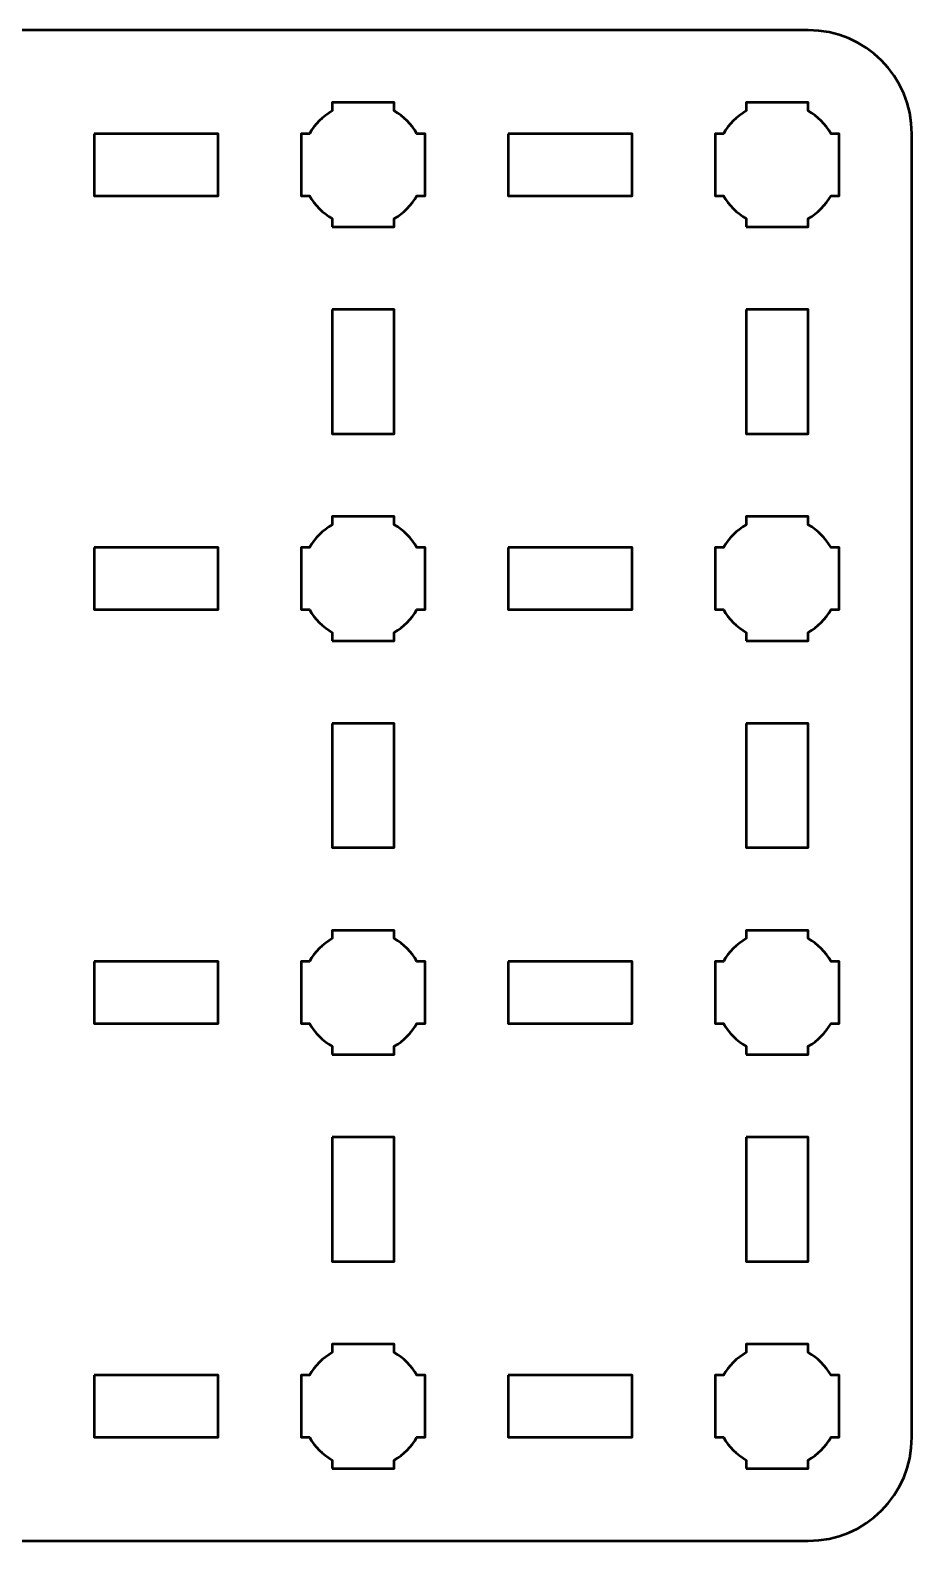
# Model space of a CAD drawing. Header units: centimetres. Extents: x -19.6 to 19.7, y -3.7 to 3.7.
# Drawn here: x 15.39 to 19.65, y -3.65 to 3.65 of the extents above; entities that cross this region are included whole.
import ezdxf

# ---------------------------------------------------------------- set-up
doc = ezdxf.new("R2010")
doc.units = ezdxf.units.CM
doc.header["$MEASUREMENT"] = 0
doc.layers.add('Layer 1', color=7, linetype='Continuous')

msp = doc.modelspace()

# ---------------------------------------------------------------- linework, layer by layer
at = {"layer": 'Layer 1', "lineweight": 53}
for points, knots in [([(-19.14991, 3.65002), (-19.14991, 3.65002), (19.15005, 3.65002), (19.15005, 3.65002), (19.15005, 3.65002), (19.42701, 3.65002), (19.65001, 3.42693), (19.65001, 3.14993), (19.65001, 3.14993), (19.65001, 3.14993), (19.65001, -3.15005), (19.65001, -3.15005), (19.65001, -3.15005), (19.65001, -3.42702), (19.42701, -3.65001), (19.15005, -3.65001), (19.15005, -3.65001), (19.15005, -3.65001), (-19.14991, -3.65001), (-19.14991, -3.65001), (-19.14991, -3.65001), (-19.42691, -3.65001), (-19.65, -3.42702), (-19.65, -3.15005), (-19.65, -3.15005), (-19.65, -3.15005), (-19.65, 3.14993), (-19.65, 3.14993), (-19.65, 3.14993), (-19.65, 3.42693), (-19.42691, 3.65002), (-19.14991, 3.65002)], [0, 0, 0, 0, 0.125, 0.125, 0.125, 0.125, 0.25, 0.25, 0.25, 0.25, 0.375, 0.375, 0.375, 0.375, 0.5, 0.5, 0.5, 0.5, 0.625, 0.625, 0.625, 0.625, 0.75, 0.75, 0.75, 0.75, 0.875, 0.875, 0.875, 0.875, 1, 1, 1, 1]), ([(16.84994, 2.69999), (16.84994, 2.69999), (16.84994, 2.7401), (16.84994, 2.7401), (16.84994, 2.7401), (16.80446, 2.76642), (16.76644, 2.80445), (16.74012, 2.84992), (16.74012, 2.84992), (16.74012, 2.84992), (16.70001, 2.84992), (16.70001, 2.84992), (16.70001, 2.84992), (16.70001, 2.84992), (16.70001, 2.99999), (16.70001, 2.99999), (16.70001, 2.99999), (16.70001, 2.99999), (16.70001, 3.14993), (16.70001, 3.14993), (16.70001, 3.14993), (16.70001, 3.14993), (16.74012, 3.14993), (16.74012, 3.14993), (16.74012, 3.14993), (16.76644, 3.19554), (16.80446, 3.23346), (16.84994, 3.25978), (16.84994, 3.25978), (16.84994, 3.25978), (16.84994, 3.3), (16.84994, 3.3), (16.84994, 3.3), (16.84994, 3.3), (17.00001, 3.3), (17.00001, 3.3), (17.00001, 3.3), (17.00001, 3.3), (17.14994, 3.3), (17.14994, 3.3), (17.14994, 3.3), (17.14994, 3.3), (17.14994, 3.25978), (17.14994, 3.25978), (17.14994, 3.25978), (17.19555, 3.23346), (17.23348, 3.19554), (17.25979, 3.14993), (17.25979, 3.14993), (17.25979, 3.14993), (17.30001, 3.14993), (17.30001, 3.14993), (17.30001, 3.14993), (17.30001, 3.14993), (17.30001, 2.99999), (17.30001, 2.99999), (17.30001, 2.99999), (17.30001, 2.99999), (17.30001, 2.84992), (17.30001, 2.84992), (17.30001, 2.84992), (17.30001, 2.84992), (17.25979, 2.84992), (17.25979, 2.84992), (17.25979, 2.84992), (17.23348, 2.80445), (17.19555, 2.76642), (17.14994, 2.7401), (17.14994, 2.7401), (17.14994, 2.7401), (17.14994, 2.69999), (17.14994, 2.69999), (17.14994, 2.69999), (17.14994, 2.69999), (17.00001, 2.69999), (17.00001, 2.69999), (17.00001, 2.69999), (17.00001, 2.69999), (16.84994, 2.69999), (16.84994, 2.69999)], [0, 0, 0, 0, 0.05, 0.05, 0.05, 0.05, 0.1, 0.1, 0.1, 0.1, 0.15, 0.15, 0.15, 0.15, 0.2, 0.2, 0.2, 0.2, 0.25, 0.25, 0.25, 0.25, 0.3, 0.3, 0.3, 0.3, 0.35, 0.35, 0.35, 0.35, 0.4, 0.4, 0.4, 0.4, 0.45, 0.45, 0.45, 0.45, 0.5, 0.5, 0.5, 0.5, 0.55, 0.55, 0.55, 0.55, 0.6, 0.6, 0.6, 0.6, 0.65, 0.65, 0.65, 0.65, 0.7, 0.7, 0.7, 0.7, 0.75, 0.75, 0.75, 0.75, 0.8, 0.8, 0.8, 0.8, 0.85, 0.85, 0.85, 0.85, 0.9, 0.9, 0.9, 0.9, 0.95, 0.95, 0.95, 0.95, 1, 1, 1, 1]), ([(18.84991, 2.69999), (18.84991, 2.69999), (18.84991, 2.7401), (18.84991, 2.7401), (18.84991, 2.7401), (18.80443, 2.76642), (18.76654, 2.80445), (18.74009, 2.84992), (18.74009, 2.84992), (18.74009, 2.84992), (18.69997, 2.84992), (18.69997, 2.84992), (18.69997, 2.84992), (18.69997, 2.84992), (18.69997, 2.99999), (18.69997, 2.99999), (18.69997, 2.99999), (18.69997, 2.99999), (18.69997, 3.14993), (18.69997, 3.14993), (18.69997, 3.14993), (18.69997, 3.14993), (18.74009, 3.14993), (18.74009, 3.14993), (18.74009, 3.14993), (18.76654, 3.19554), (18.80443, 3.23346), (18.84991, 3.25978), (18.84991, 3.25978), (18.84991, 3.25978), (18.84991, 3.3), (18.84991, 3.3), (18.84991, 3.3), (18.84991, 3.3), (18.99998, 3.3), (18.99998, 3.3), (18.99998, 3.3), (18.99998, 3.3), (19.14991, 3.3), (19.14991, 3.3), (19.14991, 3.3), (19.14991, 3.3), (19.14991, 3.25978), (19.14991, 3.25978), (19.14991, 3.25978), (19.19552, 3.23346), (19.23341, 3.19554), (19.25987, 3.14993), (19.25987, 3.14993), (19.25987, 3.14993), (19.29998, 3.14993), (19.29998, 3.14993), (19.29998, 3.14993), (19.29998, 3.14993), (19.29998, 2.99999), (19.29998, 2.99999), (19.29998, 2.99999), (19.29998, 2.99999), (19.29998, 2.84992), (19.29998, 2.84992), (19.29998, 2.84992), (19.29998, 2.84992), (19.25987, 2.84992), (19.25987, 2.84992), (19.25987, 2.84992), (19.23341, 2.80445), (19.19552, 2.76642), (19.14991, 2.7401), (19.14991, 2.7401), (19.14991, 2.7401), (19.14991, 2.69999), (19.14991, 2.69999), (19.14991, 2.69999), (19.14991, 2.69999), (18.99998, 2.69999), (18.99998, 2.69999), (18.99998, 2.69999), (18.99998, 2.69999), (18.84991, 2.69999), (18.84991, 2.69999)], [0, 0, 0, 0, 0.05, 0.05, 0.05, 0.05, 0.1, 0.1, 0.1, 0.1, 0.15, 0.15, 0.15, 0.15, 0.2, 0.2, 0.2, 0.2, 0.25, 0.25, 0.25, 0.25, 0.3, 0.3, 0.3, 0.3, 0.35, 0.35, 0.35, 0.35, 0.4, 0.4, 0.4, 0.4, 0.45, 0.45, 0.45, 0.45, 0.5, 0.5, 0.5, 0.5, 0.55, 0.55, 0.55, 0.55, 0.6, 0.6, 0.6, 0.6, 0.65, 0.65, 0.65, 0.65, 0.7, 0.7, 0.7, 0.7, 0.75, 0.75, 0.75, 0.75, 0.8, 0.8, 0.8, 0.8, 0.85, 0.85, 0.85, 0.85, 0.9, 0.9, 0.9, 0.9, 0.95, 0.95, 0.95, 0.95, 1, 1, 1, 1]), ([(15.69999, 3.14993), (15.69999, 3.14993), (16.29999, 3.14993), (16.29999, 3.14993), (16.29999, 3.14993), (16.29999, 3.14993), (16.29999, 2.84992), (16.29999, 2.84992), (16.29999, 2.84992), (16.29999, 2.84992), (15.69999, 2.84992), (15.69999, 2.84992), (15.69999, 2.84992), (15.69999, 2.84992), (15.69999, 3.14993), (15.69999, 3.14993)], [0, 0, 0, 0, 0.25, 0.25, 0.25, 0.25, 0.5, 0.5, 0.5, 0.5, 0.75, 0.75, 0.75, 0.75, 1, 1, 1, 1]), ([(17.70006, 3.14993), (17.70006, 3.14993), (18.30007, 3.14993), (18.30007, 3.14993), (18.30007, 3.14993), (18.30007, 3.14993), (18.30007, 2.84992), (18.30007, 2.84992), (18.30007, 2.84992), (18.30007, 2.84992), (17.70006, 2.84992), (17.70006, 2.84992), (17.70006, 2.84992), (17.70006, 2.84992), (17.70006, 3.14993), (17.70006, 3.14993)], [0, 0, 0, 0, 0.25, 0.25, 0.25, 0.25, 0.5, 0.5, 0.5, 0.5, 0.75, 0.75, 0.75, 0.75, 1, 1, 1, 1]), ([(16.85008, 2.29998), (16.85008, 2.29998), (17.15008, 2.29998), (17.15008, 2.29998), (17.15008, 2.29998), (17.15008, 2.29998), (17.15008, 1.69997), (17.15008, 1.69997), (17.15008, 1.69997), (17.15008, 1.69997), (16.85008, 1.69997), (16.85008, 1.69997), (16.85008, 1.69997), (16.85008, 1.69997), (16.85008, 2.29998), (16.85008, 2.29998)], [0, 0, 0, 0, 0.25, 0.25, 0.25, 0.25, 0.5, 0.5, 0.5, 0.5, 0.75, 0.75, 0.75, 0.75, 1, 1, 1, 1]), ([(18.85005, 2.29998), (18.85005, 2.29998), (19.15005, 2.29998), (19.15005, 2.29998), (19.15005, 2.29998), (19.15005, 2.29998), (19.15005, 1.69997), (19.15005, 1.69997), (19.15005, 1.69997), (19.15005, 1.69997), (18.85005, 1.69997), (18.85005, 1.69997), (18.85005, 1.69997), (18.85005, 1.69997), (18.85005, 2.29998), (18.85005, 2.29998)], [0, 0, 0, 0, 0.25, 0.25, 0.25, 0.25, 0.5, 0.5, 0.5, 0.5, 0.75, 0.75, 0.75, 0.75, 1, 1, 1, 1]), ([(16.84994, 0.69992), (16.84994, 0.69992), (16.84994, 0.74017), (16.84994, 0.74017), (16.84994, 0.74017), (16.80446, 0.76649), (16.76644, 0.80452), (16.74012, 0.84999), (16.74012, 0.84999), (16.74012, 0.84999), (16.70001, 0.84999), (16.70001, 0.84999), (16.70001, 0.84999), (16.70001, 0.84999), (16.70001, 0.99992), (16.70001, 0.99992), (16.70001, 0.99992), (16.70001, 0.99992), (16.70001, 1.14999), (16.70001, 1.14999), (16.70001, 1.14999), (16.70001, 1.14999), (16.74012, 1.14999), (16.74012, 1.14999), (16.74012, 1.14999), (16.76644, 1.19547), (16.80446, 1.2335), (16.84994, 1.25981), (16.84994, 1.25981), (16.84994, 1.25981), (16.84994, 1.29992), (16.84994, 1.29992), (16.84994, 1.29992), (16.84994, 1.29992), (17.00001, 1.29992), (17.00001, 1.29992), (17.00001, 1.29992), (17.00001, 1.29992), (17.14994, 1.29992), (17.14994, 1.29992), (17.14994, 1.29992), (17.14994, 1.29992), (17.14994, 1.25981), (17.14994, 1.25981), (17.14994, 1.25981), (17.19555, 1.2335), (17.23348, 1.19547), (17.25979, 1.14999), (17.25979, 1.14999), (17.25979, 1.14999), (17.30001, 1.14999), (17.30001, 1.14999), (17.30001, 1.14999), (17.30001, 1.14999), (17.30001, 0.99992), (17.30001, 0.99992), (17.30001, 0.99992), (17.30001, 0.99992), (17.30001, 0.84999), (17.30001, 0.84999), (17.30001, 0.84999), (17.30001, 0.84999), (17.25979, 0.84999), (17.25979, 0.84999), (17.25979, 0.84999), (17.23348, 0.80452), (17.19555, 0.76649), (17.14994, 0.74017), (17.14994, 0.74017), (17.14994, 0.74017), (17.14994, 0.69992), (17.14994, 0.69992), (17.14994, 0.69992), (17.14994, 0.69992), (17.00001, 0.69992), (17.00001, 0.69992), (17.00001, 0.69992), (17.00001, 0.69992), (16.84994, 0.69992), (16.84994, 0.69992)], [0, 0, 0, 0, 0.05, 0.05, 0.05, 0.05, 0.1, 0.1, 0.1, 0.1, 0.15, 0.15, 0.15, 0.15, 0.2, 0.2, 0.2, 0.2, 0.25, 0.25, 0.25, 0.25, 0.3, 0.3, 0.3, 0.3, 0.35, 0.35, 0.35, 0.35, 0.4, 0.4, 0.4, 0.4, 0.45, 0.45, 0.45, 0.45, 0.5, 0.5, 0.5, 0.5, 0.55, 0.55, 0.55, 0.55, 0.6, 0.6, 0.6, 0.6, 0.65, 0.65, 0.65, 0.65, 0.7, 0.7, 0.7, 0.7, 0.75, 0.75, 0.75, 0.75, 0.8, 0.8, 0.8, 0.8, 0.85, 0.85, 0.85, 0.85, 0.9, 0.9, 0.9, 0.9, 0.95, 0.95, 0.95, 0.95, 1, 1, 1, 1]), ([(18.84991, 0.69992), (18.84991, 0.69992), (18.84991, 0.74017), (18.84991, 0.74017), (18.84991, 0.74017), (18.80443, 0.76649), (18.76654, 0.80452), (18.74009, 0.84999), (18.74009, 0.84999), (18.74009, 0.84999), (18.69997, 0.84999), (18.69997, 0.84999), (18.69997, 0.84999), (18.69997, 0.84999), (18.69997, 0.99992), (18.69997, 0.99992), (18.69997, 0.99992), (18.69997, 0.99992), (18.69997, 1.14999), (18.69997, 1.14999), (18.69997, 1.14999), (18.69997, 1.14999), (18.74009, 1.14999), (18.74009, 1.14999), (18.74009, 1.14999), (18.76654, 1.19547), (18.80443, 1.2335), (18.84991, 1.25981), (18.84991, 1.25981), (18.84991, 1.25981), (18.84991, 1.29992), (18.84991, 1.29992), (18.84991, 1.29992), (18.84991, 1.29992), (18.99998, 1.29992), (18.99998, 1.29992), (18.99998, 1.29992), (18.99998, 1.29992), (19.14991, 1.29992), (19.14991, 1.29992), (19.14991, 1.29992), (19.14991, 1.29992), (19.14991, 1.25981), (19.14991, 1.25981), (19.14991, 1.25981), (19.19552, 1.2335), (19.23341, 1.19547), (19.25987, 1.14999), (19.25987, 1.14999), (19.25987, 1.14999), (19.29998, 1.14999), (19.29998, 1.14999), (19.29998, 1.14999), (19.29998, 1.14999), (19.29998, 0.99992), (19.29998, 0.99992), (19.29998, 0.99992), (19.29998, 0.99992), (19.29998, 0.84999), (19.29998, 0.84999), (19.29998, 0.84999), (19.29998, 0.84999), (19.25987, 0.84999), (19.25987, 0.84999), (19.25987, 0.84999), (19.23341, 0.80452), (19.19552, 0.76649), (19.14991, 0.74017), (19.14991, 0.74017), (19.14991, 0.74017), (19.14991, 0.69992), (19.14991, 0.69992), (19.14991, 0.69992), (19.14991, 0.69992), (18.99998, 0.69992), (18.99998, 0.69992), (18.99998, 0.69992), (18.99998, 0.69992), (18.84991, 0.69992), (18.84991, 0.69992)], [0, 0, 0, 0, 0.05, 0.05, 0.05, 0.05, 0.1, 0.1, 0.1, 0.1, 0.15, 0.15, 0.15, 0.15, 0.2, 0.2, 0.2, 0.2, 0.25, 0.25, 0.25, 0.25, 0.3, 0.3, 0.3, 0.3, 0.35, 0.35, 0.35, 0.35, 0.4, 0.4, 0.4, 0.4, 0.45, 0.45, 0.45, 0.45, 0.5, 0.5, 0.5, 0.5, 0.55, 0.55, 0.55, 0.55, 0.6, 0.6, 0.6, 0.6, 0.65, 0.65, 0.65, 0.65, 0.7, 0.7, 0.7, 0.7, 0.75, 0.75, 0.75, 0.75, 0.8, 0.8, 0.8, 0.8, 0.85, 0.85, 0.85, 0.85, 0.9, 0.9, 0.9, 0.9, 0.95, 0.95, 0.95, 0.95, 1, 1, 1, 1]), ([(15.69999, 1.14999), (15.69999, 1.14999), (16.29999, 1.14999), (16.29999, 1.14999), (16.29999, 1.14999), (16.29999, 1.14999), (16.29999, 0.84999), (16.29999, 0.84999), (16.29999, 0.84999), (16.29999, 0.84999), (15.69999, 0.84999), (15.69999, 0.84999), (15.69999, 0.84999), (15.69999, 0.84999), (15.69999, 1.14999), (15.69999, 1.14999)], [0, 0, 0, 0, 0.25, 0.25, 0.25, 0.25, 0.5, 0.5, 0.5, 0.5, 0.75, 0.75, 0.75, 0.75, 1, 1, 1, 1]), ([(17.70006, 1.14999), (17.70006, 1.14999), (18.30007, 1.14999), (18.30007, 1.14999), (18.30007, 1.14999), (18.30007, 1.14999), (18.30007, 0.84999), (18.30007, 0.84999), (18.30007, 0.84999), (18.30007, 0.84999), (17.70006, 0.84999), (17.70006, 0.84999), (17.70006, 0.84999), (17.70006, 0.84999), (17.70006, 1.14999), (17.70006, 1.14999)], [0, 0, 0, 0, 0.25, 0.25, 0.25, 0.25, 0.5, 0.5, 0.5, 0.5, 0.75, 0.75, 0.75, 0.75, 1, 1, 1, 1]), ([(16.85008, 0.30001), (16.85008, 0.30001), (17.15008, 0.30001), (17.15008, 0.30001), (17.15008, 0.30001), (17.15008, 0.30001), (17.15008, -0.29999), (17.15008, -0.29999), (17.15008, -0.29999), (17.15008, -0.29999), (16.85008, -0.29999), (16.85008, -0.29999), (16.85008, -0.29999), (16.85008, -0.29999), (16.85008, 0.30001), (16.85008, 0.30001)], [0, 0, 0, 0, 0.25, 0.25, 0.25, 0.25, 0.5, 0.5, 0.5, 0.5, 0.75, 0.75, 0.75, 0.75, 1, 1, 1, 1]), ([(18.85005, 0.30001), (18.85005, 0.30001), (19.15005, 0.30001), (19.15005, 0.30001), (19.15005, 0.30001), (19.15005, 0.30001), (19.15005, -0.29999), (19.15005, -0.29999), (19.15005, -0.29999), (19.15005, -0.29999), (18.85005, -0.29999), (18.85005, -0.29999), (18.85005, -0.29999), (18.85005, -0.29999), (18.85005, 0.30001), (18.85005, 0.30001)], [0, 0, 0, 0, 0.25, 0.25, 0.25, 0.25, 0.5, 0.5, 0.5, 0.5, 0.75, 0.75, 0.75, 0.75, 1, 1, 1, 1]), ([(16.84994, -1.30001), (16.84994, -1.30001), (16.84994, -1.25994), (16.84994, -1.25994), (16.84994, -1.25994), (16.80446, -1.23348), (16.76644, -1.19556), (16.74012, -1.14994), (16.74012, -1.14994), (16.74012, -1.14994), (16.70001, -1.14994), (16.70001, -1.14994), (16.70001, -1.14994), (16.70001, -1.14994), (16.70001, -1.00001), (16.70001, -1.00001), (16.70001, -1.00001), (16.70001, -1.00001), (16.70001, -0.84994), (16.70001, -0.84994), (16.70001, -0.84994), (16.70001, -0.84994), (16.74012, -0.84994), (16.74012, -0.84994), (16.74012, -0.84994), (16.76644, -0.80447), (16.80446, -0.76644), (16.84994, -0.74012), (16.84994, -0.74012), (16.84994, -0.74012), (16.84994, -0.70001), (16.84994, -0.70001), (16.84994, -0.70001), (16.84994, -0.70001), (17.00001, -0.70001), (17.00001, -0.70001), (17.00001, -0.70001), (17.00001, -0.70001), (17.14994, -0.70001), (17.14994, -0.70001), (17.14994, -0.70001), (17.14994, -0.70001), (17.14994, -0.74012), (17.14994, -0.74012), (17.14994, -0.74012), (17.19555, -0.76644), (17.23348, -0.80447), (17.25979, -0.84994), (17.25979, -0.84994), (17.25979, -0.84994), (17.30001, -0.84994), (17.30001, -0.84994), (17.30001, -0.84994), (17.30001, -0.84994), (17.30001, -1.00001), (17.30001, -1.00001), (17.30001, -1.00001), (17.30001, -1.00001), (17.30001, -1.14994), (17.30001, -1.14994), (17.30001, -1.14994), (17.30001, -1.14994), (17.25979, -1.14994), (17.25979, -1.14994), (17.25979, -1.14994), (17.23348, -1.19556), (17.19555, -1.23348), (17.14994, -1.25994), (17.14994, -1.25994), (17.14994, -1.25994), (17.14994, -1.30001), (17.14994, -1.30001), (17.14994, -1.30001), (17.14994, -1.30001), (17.00001, -1.30001), (17.00001, -1.30001), (17.00001, -1.30001), (17.00001, -1.30001), (16.84994, -1.30001), (16.84994, -1.30001)], [0, 0, 0, 0, 0.05, 0.05, 0.05, 0.05, 0.1, 0.1, 0.1, 0.1, 0.15, 0.15, 0.15, 0.15, 0.2, 0.2, 0.2, 0.2, 0.25, 0.25, 0.25, 0.25, 0.3, 0.3, 0.3, 0.3, 0.35, 0.35, 0.35, 0.35, 0.4, 0.4, 0.4, 0.4, 0.45, 0.45, 0.45, 0.45, 0.5, 0.5, 0.5, 0.5, 0.55, 0.55, 0.55, 0.55, 0.6, 0.6, 0.6, 0.6, 0.65, 0.65, 0.65, 0.65, 0.7, 0.7, 0.7, 0.7, 0.75, 0.75, 0.75, 0.75, 0.8, 0.8, 0.8, 0.8, 0.85, 0.85, 0.85, 0.85, 0.9, 0.9, 0.9, 0.9, 0.95, 0.95, 0.95, 0.95, 1, 1, 1, 1]), ([(18.84991, -1.30001), (18.84991, -1.30001), (18.84991, -1.25994), (18.84991, -1.25994), (18.84991, -1.25994), (18.80443, -1.23348), (18.76654, -1.19556), (18.74009, -1.14994), (18.74009, -1.14994), (18.74009, -1.14994), (18.69997, -1.14994), (18.69997, -1.14994), (18.69997, -1.14994), (18.69997, -1.14994), (18.69997, -1.00001), (18.69997, -1.00001), (18.69997, -1.00001), (18.69997, -1.00001), (18.69997, -0.84994), (18.69997, -0.84994), (18.69997, -0.84994), (18.69997, -0.84994), (18.74009, -0.84994), (18.74009, -0.84994), (18.74009, -0.84994), (18.76654, -0.80447), (18.80443, -0.76644), (18.84991, -0.74012), (18.84991, -0.74012), (18.84991, -0.74012), (18.84991, -0.70001), (18.84991, -0.70001), (18.84991, -0.70001), (18.84991, -0.70001), (18.99998, -0.70001), (18.99998, -0.70001), (18.99998, -0.70001), (18.99998, -0.70001), (19.14991, -0.70001), (19.14991, -0.70001), (19.14991, -0.70001), (19.14991, -0.70001), (19.14991, -0.74012), (19.14991, -0.74012), (19.14991, -0.74012), (19.19552, -0.76644), (19.23341, -0.80447), (19.25987, -0.84994), (19.25987, -0.84994), (19.25987, -0.84994), (19.29998, -0.84994), (19.29998, -0.84994), (19.29998, -0.84994), (19.29998, -0.84994), (19.29998, -1.00001), (19.29998, -1.00001), (19.29998, -1.00001), (19.29998, -1.00001), (19.29998, -1.14994), (19.29998, -1.14994), (19.29998, -1.14994), (19.29998, -1.14994), (19.25987, -1.14994), (19.25987, -1.14994), (19.25987, -1.14994), (19.23341, -1.19556), (19.19552, -1.23348), (19.14991, -1.25994), (19.14991, -1.25994), (19.14991, -1.25994), (19.14991, -1.30001), (19.14991, -1.30001), (19.14991, -1.30001), (19.14991, -1.30001), (18.99998, -1.30001), (18.99998, -1.30001), (18.99998, -1.30001), (18.99998, -1.30001), (18.84991, -1.30001), (18.84991, -1.30001)], [0, 0, 0, 0, 0.05, 0.05, 0.05, 0.05, 0.1, 0.1, 0.1, 0.1, 0.15, 0.15, 0.15, 0.15, 0.2, 0.2, 0.2, 0.2, 0.25, 0.25, 0.25, 0.25, 0.3, 0.3, 0.3, 0.3, 0.35, 0.35, 0.35, 0.35, 0.4, 0.4, 0.4, 0.4, 0.45, 0.45, 0.45, 0.45, 0.5, 0.5, 0.5, 0.5, 0.55, 0.55, 0.55, 0.55, 0.6, 0.6, 0.6, 0.6, 0.65, 0.65, 0.65, 0.65, 0.7, 0.7, 0.7, 0.7, 0.75, 0.75, 0.75, 0.75, 0.8, 0.8, 0.8, 0.8, 0.85, 0.85, 0.85, 0.85, 0.9, 0.9, 0.9, 0.9, 0.95, 0.95, 0.95, 0.95, 1, 1, 1, 1]), ([(15.69999, -0.84994), (15.69999, -0.84994), (16.29999, -0.84994), (16.29999, -0.84994), (16.29999, -0.84994), (16.29999, -0.84994), (16.29999, -1.14994), (16.29999, -1.14994), (16.29999, -1.14994), (16.29999, -1.14994), (15.69999, -1.14994), (15.69999, -1.14994), (15.69999, -1.14994), (15.69999, -1.14994), (15.69999, -0.84994), (15.69999, -0.84994)], [0, 0, 0, 0, 0.25, 0.25, 0.25, 0.25, 0.5, 0.5, 0.5, 0.5, 0.75, 0.75, 0.75, 0.75, 1, 1, 1, 1]), ([(17.70006, -0.84994), (17.70006, -0.84994), (18.30007, -0.84994), (18.30007, -0.84994), (18.30007, -0.84994), (18.30007, -0.84994), (18.30007, -1.14994), (18.30007, -1.14994), (18.30007, -1.14994), (18.30007, -1.14994), (17.70006, -1.14994), (17.70006, -1.14994), (17.70006, -1.14994), (17.70006, -1.14994), (17.70006, -0.84994), (17.70006, -0.84994)], [0, 0, 0, 0, 0.25, 0.25, 0.25, 0.25, 0.5, 0.5, 0.5, 0.5, 0.75, 0.75, 0.75, 0.75, 1, 1, 1, 1]), ([(16.85008, -1.70006), (16.85008, -1.70006), (17.15008, -1.70006), (17.15008, -1.70006), (17.15008, -1.70006), (17.15008, -1.70006), (17.15008, -2.30007), (17.15008, -2.30007), (17.15008, -2.30007), (17.15008, -2.30007), (16.85008, -2.30007), (16.85008, -2.30007), (16.85008, -2.30007), (16.85008, -2.30007), (16.85008, -1.70006), (16.85008, -1.70006)], [0, 0, 0, 0, 0.25, 0.25, 0.25, 0.25, 0.5, 0.5, 0.5, 0.5, 0.75, 0.75, 0.75, 0.75, 1, 1, 1, 1]), ([(18.85005, -1.70006), (18.85005, -1.70006), (19.15005, -1.70006), (19.15005, -1.70006), (19.15005, -1.70006), (19.15005, -1.70006), (19.15005, -2.30007), (19.15005, -2.30007), (19.15005, -2.30007), (19.15005, -2.30007), (18.85005, -2.30007), (18.85005, -2.30007), (18.85005, -2.30007), (18.85005, -2.30007), (18.85005, -1.70006), (18.85005, -1.70006)], [0, 0, 0, 0, 0.25, 0.25, 0.25, 0.25, 0.5, 0.5, 0.5, 0.5, 0.75, 0.75, 0.75, 0.75, 1, 1, 1, 1]), ([(16.84994, -3.29998), (16.84994, -3.29998), (16.84994, -3.25987), (16.84994, -3.25987), (16.84994, -3.25987), (16.80446, -3.23355), (16.76644, -3.19552), (16.74012, -3.15005), (16.74012, -3.15005), (16.74012, -3.15005), (16.70001, -3.15005), (16.70001, -3.15005), (16.70001, -3.15005), (16.70001, -3.15005), (16.70001, -2.99998), (16.70001, -2.99998), (16.70001, -2.99998), (16.70001, -2.99998), (16.70001, -2.85005), (16.70001, -2.85005), (16.70001, -2.85005), (16.70001, -2.85005), (16.74012, -2.85005), (16.74012, -2.85005), (16.74012, -2.85005), (16.76644, -2.80443), (16.80446, -2.76655), (16.84994, -2.74023), (16.84994, -2.74023), (16.84994, -2.74023), (16.84994, -2.69998), (16.84994, -2.69998), (16.84994, -2.69998), (16.84994, -2.69998), (17.00001, -2.69998), (17.00001, -2.69998), (17.00001, -2.69998), (17.00001, -2.69998), (17.14994, -2.69998), (17.14994, -2.69998), (17.14994, -2.69998), (17.14994, -2.69998), (17.14994, -2.74023), (17.14994, -2.74023), (17.14994, -2.74023), (17.19555, -2.76655), (17.23348, -2.80443), (17.25979, -2.85005), (17.25979, -2.85005), (17.25979, -2.85005), (17.30001, -2.85005), (17.30001, -2.85005), (17.30001, -2.85005), (17.30001, -2.85005), (17.30001, -2.99998), (17.30001, -2.99998), (17.30001, -2.99998), (17.30001, -2.99998), (17.30001, -3.15005), (17.30001, -3.15005), (17.30001, -3.15005), (17.30001, -3.15005), (17.25979, -3.15005), (17.25979, -3.15005), (17.25979, -3.15005), (17.23348, -3.19552), (17.19555, -3.23355), (17.14994, -3.25987), (17.14994, -3.25987), (17.14994, -3.25987), (17.14994, -3.29998), (17.14994, -3.29998), (17.14994, -3.29998), (17.14994, -3.29998), (17.00001, -3.29998), (17.00001, -3.29998), (17.00001, -3.29998), (17.00001, -3.29998), (16.84994, -3.29998), (16.84994, -3.29998)], [0, 0, 0, 0, 0.05, 0.05, 0.05, 0.05, 0.1, 0.1, 0.1, 0.1, 0.15, 0.15, 0.15, 0.15, 0.2, 0.2, 0.2, 0.2, 0.25, 0.25, 0.25, 0.25, 0.3, 0.3, 0.3, 0.3, 0.35, 0.35, 0.35, 0.35, 0.4, 0.4, 0.4, 0.4, 0.45, 0.45, 0.45, 0.45, 0.5, 0.5, 0.5, 0.5, 0.55, 0.55, 0.55, 0.55, 0.6, 0.6, 0.6, 0.6, 0.65, 0.65, 0.65, 0.65, 0.7, 0.7, 0.7, 0.7, 0.75, 0.75, 0.75, 0.75, 0.8, 0.8, 0.8, 0.8, 0.85, 0.85, 0.85, 0.85, 0.9, 0.9, 0.9, 0.9, 0.95, 0.95, 0.95, 0.95, 1, 1, 1, 1]), ([(18.84991, -3.29998), (18.84991, -3.29998), (18.84991, -3.25987), (18.84991, -3.25987), (18.84991, -3.25987), (18.80443, -3.23355), (18.76654, -3.19552), (18.74009, -3.15005), (18.74009, -3.15005), (18.74009, -3.15005), (18.69997, -3.15005), (18.69997, -3.15005), (18.69997, -3.15005), (18.69997, -3.15005), (18.69997, -2.99998), (18.69997, -2.99998), (18.69997, -2.99998), (18.69997, -2.99998), (18.69997, -2.85005), (18.69997, -2.85005), (18.69997, -2.85005), (18.69997, -2.85005), (18.74009, -2.85005), (18.74009, -2.85005), (18.74009, -2.85005), (18.76654, -2.80443), (18.80443, -2.76655), (18.84991, -2.74023), (18.84991, -2.74023), (18.84991, -2.74023), (18.84991, -2.69998), (18.84991, -2.69998), (18.84991, -2.69998), (18.84991, -2.69998), (18.99998, -2.69998), (18.99998, -2.69998), (18.99998, -2.69998), (18.99998, -2.69998), (19.14991, -2.69998), (19.14991, -2.69998), (19.14991, -2.69998), (19.14991, -2.69998), (19.14991, -2.74023), (19.14991, -2.74023), (19.14991, -2.74023), (19.19552, -2.76655), (19.23341, -2.80443), (19.25987, -2.85005), (19.25987, -2.85005), (19.25987, -2.85005), (19.29998, -2.85005), (19.29998, -2.85005), (19.29998, -2.85005), (19.29998, -2.85005), (19.29998, -2.99998), (19.29998, -2.99998), (19.29998, -2.99998), (19.29998, -2.99998), (19.29998, -3.15005), (19.29998, -3.15005), (19.29998, -3.15005), (19.29998, -3.15005), (19.25987, -3.15005), (19.25987, -3.15005), (19.25987, -3.15005), (19.23341, -3.19552), (19.19552, -3.23355), (19.14991, -3.25987), (19.14991, -3.25987), (19.14991, -3.25987), (19.14991, -3.29998), (19.14991, -3.29998), (19.14991, -3.29998), (19.14991, -3.29998), (18.99998, -3.29998), (18.99998, -3.29998), (18.99998, -3.29998), (18.99998, -3.29998), (18.84991, -3.29998), (18.84991, -3.29998)], [0, 0, 0, 0, 0.05, 0.05, 0.05, 0.05, 0.1, 0.1, 0.1, 0.1, 0.15, 0.15, 0.15, 0.15, 0.2, 0.2, 0.2, 0.2, 0.25, 0.25, 0.25, 0.25, 0.3, 0.3, 0.3, 0.3, 0.35, 0.35, 0.35, 0.35, 0.4, 0.4, 0.4, 0.4, 0.45, 0.45, 0.45, 0.45, 0.5, 0.5, 0.5, 0.5, 0.55, 0.55, 0.55, 0.55, 0.6, 0.6, 0.6, 0.6, 0.65, 0.65, 0.65, 0.65, 0.7, 0.7, 0.7, 0.7, 0.75, 0.75, 0.75, 0.75, 0.8, 0.8, 0.8, 0.8, 0.85, 0.85, 0.85, 0.85, 0.9, 0.9, 0.9, 0.9, 0.95, 0.95, 0.95, 0.95, 1, 1, 1, 1]), ([(15.69999, -2.85005), (15.69999, -2.85005), (16.29999, -2.85005), (16.29999, -2.85005), (16.29999, -2.85005), (16.29999, -2.85005), (16.29999, -3.15005), (16.29999, -3.15005), (16.29999, -3.15005), (16.29999, -3.15005), (15.69999, -3.15005), (15.69999, -3.15005), (15.69999, -3.15005), (15.69999, -3.15005), (15.69999, -2.85005), (15.69999, -2.85005)], [0, 0, 0, 0, 0.25, 0.25, 0.25, 0.25, 0.5, 0.5, 0.5, 0.5, 0.75, 0.75, 0.75, 0.75, 1, 1, 1, 1]), ([(17.70006, -2.85005), (17.70006, -2.85005), (18.30007, -2.85005), (18.30007, -2.85005), (18.30007, -2.85005), (18.30007, -2.85005), (18.30007, -3.15005), (18.30007, -3.15005), (18.30007, -3.15005), (18.30007, -3.15005), (17.70006, -3.15005), (17.70006, -3.15005), (17.70006, -3.15005), (17.70006, -3.15005), (17.70006, -2.85005), (17.70006, -2.85005)], [0, 0, 0, 0, 0.25, 0.25, 0.25, 0.25, 0.5, 0.5, 0.5, 0.5, 0.75, 0.75, 0.75, 0.75, 1, 1, 1, 1])]:
    msp.add_open_spline(points, degree=3, knots=knots, dxfattribs=at)

doc.saveas('drawing.dxf')
